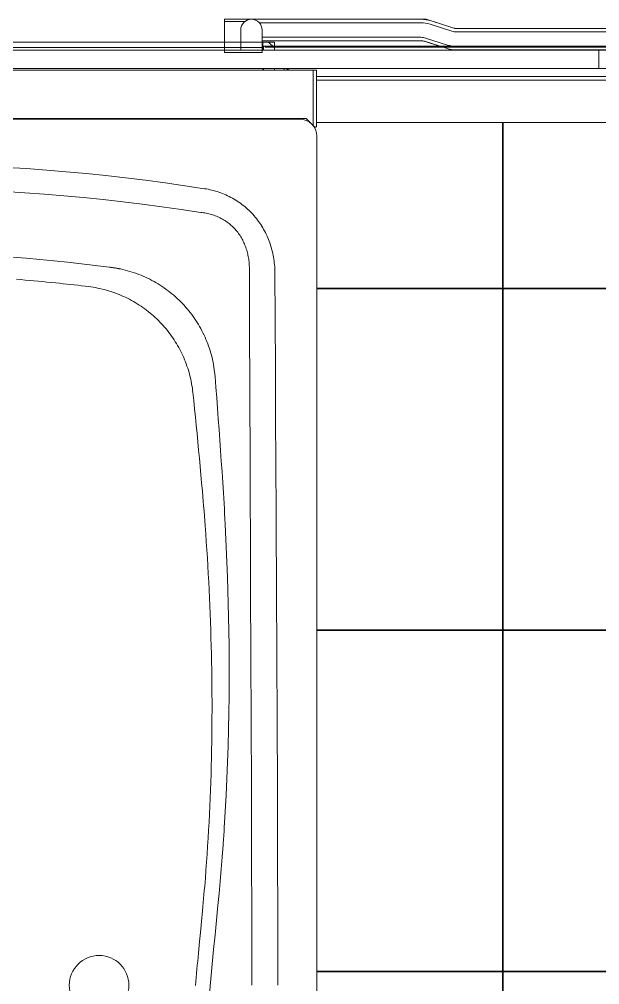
# Model space of a CAD drawing. Units: millimetres at full size, sheet at 1:50. Extents: x -18962 to 31470, y -20980 to 29837.
# Drawn here: x -17926 to -17420, y 21327 to 22170 of the extents above; entities that cross this region are included whole.
import ezdxf

# ---------------------------------------------------------------- set-up
doc = ezdxf.new("R2010")
doc.units = ezdxf.units.MM
doc.header["$LTSCALE"] = 50
doc.linetypes.add('DASHED1', pattern=[1.8, 1.2, -0.6])
for name, color, linetype, lineweight in [('0-0', 4, 'DASHED1', 9), ('0-1', 6, 'Continuous', 9), ('0-2', 6, 'Continuous', 9), ('0-6', 6, 'Continuous', 9), ('6-1', 1, 'Continuous', 35)]:
    doc.layers.add(name, color=color, linetype=linetype, lineweight=lineweight)

# ---------------------------------------------------------------- blocks, each defined once
blk = doc.blocks.new('UB(1)')
at = {"layer": '0-1'}
for p, q in [((-6430.3, 3684), (134.7, 3684)), ((3647.2, 3366.5), (-22.8, 3366.5)), ((-97.8, 3291.5), (-97.8, -4408.5))]:
    blk.add_line(p, q, dxfattribs=at)
for points in [[(-2832.8, 3761.5), (-700.1, 3761.5), (-575.1, 3801.5), (304.7, 3801.5), (304.7, 3657.3), (140.4, 3657.3), (140.4, 3708), (-560.5, 3708), (-685.5, 3668), (-2786.1, 3668)], [(3657.9, 3579), (-97.3, 3579), (-97.3, 3336.1)], [(-88.7, 3332.5), (-52.3, 3369), (3657.9, 3369), (3657.9, 3579)]]:
    blk.add_lwpolyline(points, dxfattribs=at)
blk.add_lwpolyline([(3747.2, 3586.5), (-6412.8, 3586.5), (-6412.8, 3666.5), (3747.2, 3666.5)], close=True, dxfattribs=at)
for centre, radius, start, end in [((-22.8, 3291.5), 75, 90, 180), ((-92.3, 3336.1), 5, 180, 315)]:
    blk.add_arc(centre, radius, start, end, dxfattribs=at)
at = {"layer": '0-2'}
for p, q in [((-596.9, 3794.5), (-692.2, 3764)), ((179.7, 3801.5), (-552.2, 3801.5)), ((179.7, 3801.5), (179.7, 3800.9)), ((304.7, 3792.3), (215.1, 3792.3)), ((304.7, 3666.5), (304.7, 3792.3)), ((-708.4, 3761.5), (-2832.8, 3761.5)), ((-592.4, 3780.2), (-687.6, 3749.8)), ((152.9, 3786.5), (-552.2, 3786.5)), ((140.4, 3754.8), (140.4, 3666.5)), ((233.9, 3754.8), (233.9, 3666.5)), ((-708.4, 3746.5), (-2832.8, 3746.5)), ((-573, 3719.8), (-668.3, 3689.3)), ((140.4, 3723), (-552.2, 3723)), ((140.4, 3708), (-552.2, 3708)), ((-6412.8, 3666.5), (3747.2, 3666.5)), ((-708.4, 3683), (-2797.5, 3683)), ((-708.4, 3668), (-2786.1, 3668)), ((-1329.1, 3666.5), (3665.9, 3666.5)), ((-1329.1, 3586.5), (-1329.1, 3666.5)), ((-568.4, 3705.5), (-663.7, 3675)), ((3747.2, 3586.5), (-3205.3, 3586.5)), ((3665.9, 3586.5), (-1329.1, 3586.5)), ((-97.3, 3579), (-97.3, 3336.1)), ((3657.9, 3579), (-97.3, 3579)), ((-82.3, 3339), (-82.3, 3579)), ((-97.3, 3369), (-97.3, 3336.1)), ((-52.3, 3369), (-88.7, 3332.5))]:
    blk.add_line(p, q, dxfattribs=at)
for points in [[(3657.9, 3369), (3657.9, 3579), (-97.3, 3579), (-97.3, 3336.1)], [(3657.9, 3579), (3657.9, 3369), (-53.2, 3369)], [(-88.7, 3332.5), (-52.3, 3369), (3657.9, 3369)]]:
    blk.add_lwpolyline(points, dxfattribs=at)
for centre, radius, start, end in [((-552.2, 3654.8), 146.8, 90, 107.7447), ((187.2, 3754.8), 46.8, 0, 180), ((-708.4, 3814.8), 53.2, 270, 287.7447), ((-708.4, 3814.8), 68.2, 270, 287.7447), ((-552.2, 3654.8), 131.8, 90, 107.7447), ((-552.2, 3654.8), 68.2, 90, 107.7447), ((-552.2, 3654.8), 53.2, 90, 107.7447), ((-708.4, 3814.8), 131.8, 270, 287.7447), ((-708.4, 3814.8), 146.8, 270, 287.7447), ((-92.3, 3336.1), 5, 180, 315), ((-92.3, 3336.1), 5, 180, 315)]:
    blk.add_arc(centre, radius, start, end, dxfattribs=at)
at = {"layer": '0-6'}
for p, q in [((-6430.3, 3684), (134.7, 3684)), ((-6400.8, 3684), (134.7, 3684)), ((-6400.8, 3679.5), (127.2, 3679.5)), ((87.2, 3676.5), (112.2, 3701.5)), ((87.2, 3701.5), (3782.2, 3701.5)), ((87.2, 3666.5), (87.2, 3701.5)), ((87.2, 3676.5), (87.2, 3666.5)), ((112.2, 3701.5), (137.2, 3701.5)), ((127.2, 3684), (127.2, 3679.5)), ((134.7, 3684), (134.7, 3666.5)), ((134.7, 3684), (134.7, 3666.5)), ((157.2, 3701.5), (137.2, 3701.5)), ((137.2, 3701.5), (137.2, 3666.5)), ((3734.7, 3701.5), (137.2, 3701.5)), ((3734.7, 3679), (137.2, 3679)), ((-2757.8, 3586.5), (17.2, 3586.5)), ((44.7, 3586.5), (44.7, 3579)), ((87.2, 3586.5), (87.2, 3579)), ((87.2, 3579), (87.2, 3586.5)), ((134.7, 3586.5), (134.7, 3579)), ((134.7, 3586.5), (134.7, 3579)), ((137.2, 3586.5), (137.2, 3579)), ((-2790, 3551.5), (-97.3, 3551.5)), ((-2812.8, 3536.5), (-97.3, 3536.5)), ((-2645.3, 3351.5), (-97.3, 3351.5)), ((-69.8, 3351.5), (-67.8, 3351.5)), ((3647.2, 3366.5), (-22.8, 3366.5)), ((-22.8, 3366.5), (3647.2, 3366.5)), ((42.2, 3369), (42.2, 3366.5)), ((44.7, 3369), (44.7, 3366.5)), ((87.2, 3369), (87.2, 3366.5)), ((87.2, 3366.5), (87.2, 3369)), ((134.7, 3369), (134.7, 3366.5)), ((134.7, 3369), (134.7, 3366.5)), ((137.2, 3369), (137.2, 3366.5)), ((143, 3369), (143, 3366.5)), ((822.8, 3119.4), (736.4, 3109.7)), ((909.2, 3128.3), (822.8, 3119.4)), ((995.8, 3136.3), (909.2, 3128.3)), ((1082.4, 3143.5), (995.8, 3136.3)), ((1169.2, 3149.9), (1082.4, 3143.5)), ((1256, 3155.4), (1169.2, 3149.9)), ((477.9, 3075.6), (391.9, 3062.5)), ((564, 3087.8), (477.9, 3075.6)), ((650.1, 3099.2), (564, 3087.8)), ((736.4, 3109.7), (650.1, 3099.2)), ((298.8, 3035.3), (291.5, 3032)), ((306.3, 3038.5), (298.8, 3035.3)), ((313.8, 3041.6), (306.3, 3038.5)), ((321.3, 3044.4), (313.8, 3041.6)), ((329, 3047.1), (321.3, 3044.4)), ((336.6, 3049.6), (329, 3047.1)), ((344.3, 3052), (336.6, 3049.6)), ((352.1, 3054.2), (344.3, 3052)), ((360, 3056.2), (352.1, 3054.2)), ((367.8, 3058), (360, 3056.2)), ((375.8, 3059.7), (367.8, 3058)), ((383.8, 3061.2), (375.8, 3059.7)), ((391.9, 3062.5), (383.8, 3061.2)), ((1005.4, 3031.2), (1091, 3038.3)), ((1091, 3038.3), (1176.7, 3044.5)), ((1176.7, 3044.5), (1262.5, 3049.9)), ((229.1, 2994.2), (222.7, 2989.3)), ((235.5, 2999), (229.1, 2994.2)), ((242.1, 3003.7), (235.5, 2999)), ((248.9, 3008.2), (242.1, 3003.7)), ((255.7, 3012.5), (248.9, 3008.2)), ((262.6, 3016.7), (255.7, 3012.5)), ((269.7, 3020.8), (262.6, 3016.7)), ((276.9, 3024.7), (269.7, 3020.8)), ((284.1, 3028.4), (276.9, 3024.7)), ((291.5, 3032), (284.1, 3028.4)), ((578.6, 2983.6), (663.8, 2994.8)), ((663.8, 2994.8), (749, 3005.1)), ((749, 3005.1), (834.4, 3014.7)), ((834.4, 3014.7), (919.8, 3023.4)), ((919.8, 3023.4), (1005.4, 3031.2)), ((181.3, 2950.6), (175.8, 2944.5)), ((186.8, 2956.6), (181.3, 2950.6)), ((192.5, 2962.4), (186.8, 2956.6)), ((198.3, 2968.1), (192.5, 2962.4)), ((204.2, 2973.6), (198.3, 2968.1)), ((210.3, 2979), (204.2, 2973.6)), ((216.4, 2984.2), (210.3, 2979)), ((222.7, 2989.3), (216.4, 2984.2)), ((356.7, 2948.4), (362.3, 2950.1)), ((362.3, 2950.1), (368, 2951.7)), ((368, 2951.7), (373.7, 2953.1)), ((373.7, 2953.1), (379.5, 2954.4)), ((379.5, 2954.4), (385.3, 2955.6)), ((385.3, 2955.6), (391.1, 2956.6)), ((391.1, 2956.6), (396.9, 2957.4)), ((396.9, 2957.4), (402.7, 2958.2)), ((402.7, 2958.2), (408.6, 2958.8)), ((408.5, 2958.8), (493.5, 2971.6)), ((408.6, 2958.8), (408.5, 2958.8)), ((493.5, 2971.6), (578.6, 2983.6)), ((151, 2912.4), (146.5, 2905.7)), ((155.7, 2919), (151, 2912.4)), ((160.5, 2925.6), (155.7, 2919)), ((165.4, 2932), (160.5, 2925.6)), ((170.6, 2938.3), (165.4, 2932)), ((175.8, 2944.5), (170.6, 2938.3)), ((279.6, 2906.2), (284.2, 2909.9)), ((284.2, 2909.9), (288.8, 2913.5)), ((288.8, 2913.5), (293.6, 2917)), ((293.6, 2917), (298.4, 2920.4)), ((298.4, 2920.4), (303.4, 2923.7)), ((303.4, 2923.7), (308.5, 2926.8)), ((308.5, 2926.8), (313.6, 2929.8)), ((313.6, 2929.8), (318.8, 2932.6)), ((318.8, 2932.6), (324, 2935.3)), ((324, 2935.3), (329.3, 2937.8)), ((329.3, 2937.8), (334.6, 2940.2)), ((334.6, 2940.2), (340.1, 2942.5)), ((340.1, 2942.5), (345.5, 2944.6)), ((345.5, 2944.6), (351.1, 2946.6)), ((351.1, 2946.6), (356.7, 2948.4)), ((126.3, 2870.7), (122.7, 2863.4)), ((130.1, 2877.9), (126.3, 2870.7)), ((134, 2885), (130.1, 2877.9)), ((138, 2892), (134, 2885)), ((142.2, 2898.9), (138, 2892)), ((146.5, 2905.7), (142.2, 2898.9)), ((240.3, 2862.6), (243.7, 2867.4)), ((243.7, 2867.4), (247.3, 2872.2)), ((247.3, 2872.2), (250.9, 2876.8)), ((250.9, 2876.8), (254.7, 2881.4)), ((254.7, 2881.4), (258.6, 2885.8)), ((258.6, 2885.8), (262.6, 2890.1)), ((262.6, 2890.1), (266.7, 2894.3)), ((266.7, 2894.3), (270.9, 2898.4)), ((270.9, 2898.4), (275.2, 2902.3)), ((275.2, 2902.3), (279.6, 2906.2)), ((107.2, 2825.8), (104.6, 2818.1)), ((110, 2833.4), (107.2, 2825.8)), ((112.9, 2841), (110, 2833.4)), ((116, 2848.5), (112.9, 2841)), ((119.3, 2856), (116, 2848.5)), ((122.7, 2863.4), (119.3, 2856)), ((217.9, 2821.6), (220.2, 2826.9)), ((220.2, 2826.9), (222.7, 2832.2)), ((222.7, 2832.2), (225.3, 2837.4)), ((225.3, 2837.4), (228.1, 2842.6)), ((228.1, 2842.6), (230.9, 2847.7)), ((230.9, 2847.7), (233.9, 2852.7)), ((233.9, 2852.7), (237.1, 2857.7)), ((237.1, 2857.7), (240.3, 2862.6)), ((95.7, 2787), (93.9, 2779.1)), ((97.7, 2794.8), (95.7, 2787)), ((99.8, 2802.6), (97.7, 2794.8)), ((102.1, 2810.4), (99.8, 2802.6)), ((104.6, 2818.1), (102.1, 2810.4)), ((203.5, 2777.2), (204.9, 2782.8)), ((204.9, 2782.8), (206.4, 2788.4)), ((206.4, 2788.4), (208, 2794)), ((208, 2794), (209.7, 2799.6)), ((209.7, 2799.6), (211.6, 2805.2)), ((211.6, 2805.2), (213.5, 2810.7)), ((213.5, 2810.7), (215.6, 2816.2)), ((215.6, 2816.2), (217.9, 2821.6)), ((87.3, 2739.1), (86.5, 2731)), ((88.3, 2747.2), (87.3, 2739.1)), ((89.5, 2755.2), (88.3, 2747.2)), ((90.8, 2763.2), (89.5, 2755.2)), ((92.3, 2771.2), (90.8, 2763.2)), ((93.9, 2779.1), (92.3, 2771.2)), ((197.3, 2737.6), (197.8, 2743.3)), ((197.8, 2743.3), (198.5, 2748.9)), ((198.5, 2748.9), (199.3, 2754.6)), ((199.3, 2754.6), (200.2, 2760.3)), ((200.2, 2760.3), (201.2, 2765.9)), ((201.2, 2765.9), (202.3, 2771.6)), ((202.3, 2771.6), (203.5, 2777.2)), ((929.4, 2735.2), (989.7, 2741.9)), ((989.7, 2741.9), (1050.2, 2748.1)), ((1050.2, 2748.1), (1110.7, 2753.9)), ((1110.7, 2753.9), (1171.2, 2759.1)), ((1171.2, 2759.1), (1231.8, 2763.8)), ((84.8, 2698.3), (83.6, 2488.5)), ((84.9, 2706.5), (84.8, 2698.3)), ((85.3, 2714.7), (84.9, 2706.5)), ((85.8, 2722.8), (85.3, 2714.7)), ((86.5, 2731), (85.8, 2722.8)), ((195.7, 2547.4), (196.3, 2697.2)), ((196, 2709), (196.1, 2714.7)), ((196.1, 2703.3), (196, 2709)), ((196.1, 2714.7), (196.2, 2720.5)), ((196.2, 2697.5), (196.1, 2703.3)), ((196.2, 2720.5), (196.5, 2726.2)), ((196.2, 2697.4), (196.2, 2697.5)), ((196.2, 2697.4), (196.3, 2697.2)), ((196.5, 2726.2), (196.8, 2731.9)), ((196.8, 2731.9), (197.3, 2737.6)), ((708.2, 2698.7), (698.3, 2695.4)), ((718.2, 2701.8), (708.2, 2698.7)), ((728.3, 2704.6), (718.2, 2701.8)), ((738.4, 2707.3), (728.3, 2704.6)), ((748.6, 2709.8), (738.4, 2707.3)), ((758.8, 2712.1), (748.6, 2709.8)), ((761.4, 2712.6), (758.8, 2712.1)), ((764, 2713.2), (761.4, 2712.6)), ((766.7, 2713.7), (764, 2713.2)), ((769.3, 2714.2), (766.7, 2713.7)), ((771.9, 2714.7), (769.3, 2714.2)), ((774.5, 2715.2), (771.9, 2714.7)), ((777.2, 2715.6), (774.5, 2715.2)), ((779.8, 2716.1), (777.2, 2715.6)), ((782.4, 2716.5), (779.8, 2716.1)), ((785.1, 2717), (782.4, 2716.5)), ((787.7, 2717.4), (785.1, 2717)), ((790.4, 2717.8), (787.7, 2717.4)), ((793, 2718.2), (790.4, 2717.8)), ((795.7, 2718.6), (793, 2718.2)), ((798.3, 2718.9), (795.7, 2718.6)), ((801, 2719.3), (798.3, 2718.9)), ((803.6, 2719.6), (801, 2719.3)), ((806.3, 2720), (803.6, 2719.6)), ((808.9, 2720.3), (806.3, 2720)), ((808.9, 2720.3), (869.1, 2728)), ((869.1, 2728), (929.4, 2735.2)), ((612.3, 2657.1), (603.2, 2651.9)), ((621.5, 2662.1), (612.3, 2657.1)), ((630.8, 2667), (621.5, 2662.1)), ((640.2, 2671.6), (630.8, 2667)), ((649.7, 2676), (640.2, 2671.6)), ((659.2, 2680.3), (649.7, 2676)), ((668.9, 2684.4), (659.2, 2680.3)), ((678.6, 2688.2), (668.9, 2684.4)), ((688.4, 2691.9), (678.6, 2688.2)), ((698.3, 2695.4), (688.4, 2691.9)), ((1079.7, 2655.2), (1060.7, 2653.3)), ((1098.7, 2657), (1079.7, 2655.2)), ((1117.7, 2658.8), (1098.7, 2657)), ((1136.7, 2660.6), (1117.7, 2658.8)), ((1155.7, 2662.3), (1136.7, 2660.6)), ((1174.7, 2663.9), (1155.7, 2662.3)), ((1193.7, 2665.5), (1174.7, 2663.9)), ((1212.7, 2667.1), (1193.7, 2665.5)), ((551, 2617.1), (542.7, 2610.7)), ((559.4, 2623.3), (551, 2617.1)), ((567.9, 2629.4), (559.4, 2623.3)), ((576.6, 2635.3), (567.9, 2629.4)), ((585.4, 2641), (576.6, 2635.3)), ((594.2, 2646.6), (585.4, 2641)), ((603.2, 2651.9), (594.2, 2646.6)), ((801.5, 2613.9), (792.2, 2610.8)), ((810.9, 2616.8), (801.5, 2613.9)), ((820.4, 2619.6), (810.9, 2616.8)), ((829.8, 2622.1), (820.4, 2619.6)), ((839.4, 2624.5), (829.8, 2622.1)), ((849, 2626.7), (839.4, 2624.5)), ((858.6, 2628.8), (849, 2626.7)), ((868.3, 2630.6), (858.6, 2628.8)), ((878, 2632.3), (868.3, 2630.6)), ((887.7, 2633.8), (878, 2632.3)), ((897.4, 2635.1), (887.7, 2633.8)), ((913.4, 2637), (897.4, 2635.1)), ((929.5, 2638.9), (913.4, 2637)), ((945.5, 2640.8), (929.5, 2638.9)), ((961.5, 2642.7), (945.5, 2640.8)), ((977.6, 2644.5), (961.5, 2642.7)), ((993.6, 2646.2), (977.6, 2644.5)), ((1009.6, 2648), (993.6, 2646.2)), ((1025.7, 2649.7), (1009.6, 2648)), ((1041.7, 2651.4), (1025.7, 2649.7)), ((1060.7, 2653.3), (1041.7, 2651.4)), ((503.3, 2576.2), (495.9, 2568.9)), ((510.9, 2583.4), (503.3, 2576.2)), ((518.7, 2590.5), (510.9, 2583.4)), ((526.6, 2597.4), (518.7, 2590.5)), ((534.6, 2604.1), (526.6, 2597.4)), ((542.7, 2610.7), (534.6, 2604.1)), ((702.6, 2570.3), (694.1, 2565.3)), ((711.2, 2575.1), (702.6, 2570.3)), ((719.9, 2579.7), (711.2, 2575.1)), ((728.7, 2584.2), (719.9, 2579.7)), ((737.5, 2588.5), (728.7, 2584.2)), ((746.5, 2592.6), (737.5, 2588.5)), ((755.5, 2596.6), (746.5, 2592.6)), ((764.5, 2600.4), (755.5, 2596.6)), ((773.7, 2604), (764.5, 2600.4)), ((782.9, 2607.5), (773.7, 2604)), ((792.2, 2610.8), (782.9, 2607.5)), ((195, 2397.6), (195.7, 2547.4)), ((460.9, 2529.9), (454.4, 2521.7)), ((467.6, 2538), (460.9, 2529.9)), ((474.5, 2545.9), (467.6, 2538)), ((481.4, 2553.7), (474.5, 2545.9)), ((488.6, 2561.4), (481.4, 2553.7)), ((495.9, 2568.9), (488.6, 2561.4)), ((645.2, 2532.2), (637.5, 2526.2)), ((653.1, 2538.1), (645.2, 2532.2)), ((661.1, 2543.9), (653.1, 2538.1)), ((669.2, 2549.5), (661.1, 2543.9)), ((677.4, 2554.9), (669.2, 2549.5)), ((685.7, 2560.2), (677.4, 2554.9)), ((694.1, 2565.3), (685.7, 2560.2)), ((83.6, 2488.5), (82.5, 2278.6)), ((430.1, 2487.7), (424.4, 2478.9)), ((435.9, 2496.4), (430.1, 2487.7)), ((441.9, 2505), (435.9, 2496.4)), ((448.1, 2513.4), (441.9, 2505)), ((454.4, 2521.7), (448.1, 2513.4)), ((593.3, 2487), (586.4, 2480)), ((600.4, 2493.9), (593.3, 2487)), ((607.5, 2500.6), (600.4, 2493.9)), ((614.8, 2507.2), (607.5, 2500.6)), ((622.3, 2513.7), (614.8, 2507.2)), ((629.8, 2520), (622.3, 2513.7)), ((637.5, 2526.2), (629.8, 2520)), ((408.5, 2451.8), (403.6, 2442.6)), ((413.6, 2460.9), (408.5, 2451.8)), ((418.9, 2470), (413.6, 2460.9)), ((424.4, 2478.9), (418.9, 2470)), ((560.1, 2450.7), (553.9, 2443)), ((566.5, 2458.2), (560.1, 2450.7)), ((573, 2465.6), (566.5, 2458.2)), ((579.6, 2472.8), (573, 2465.6)), ((586.4, 2480), (579.6, 2472.8)), ((385.7, 2404.7), (381.7, 2395)), ((389.9, 2414.3), (385.7, 2404.7)), ((394.2, 2423.8), (389.9, 2414.3)), ((398.8, 2433.2), (394.2, 2423.8)), ((403.6, 2442.6), (398.8, 2433.2)), ((525, 2403.2), (519.7, 2394.9)), ((530.5, 2411.4), (525, 2403.2)), ((536.1, 2419.4), (530.5, 2411.4)), ((541.9, 2427.4), (536.1, 2419.4)), ((547.8, 2435.3), (541.9, 2427.4)), ((553.9, 2443), (547.8, 2435.3)), ((194.4, 2247.8), (195, 2397.6)), ((370.9, 2365.5), (367.7, 2355.6)), ((374.3, 2375.4), (370.9, 2365.5)), ((377.9, 2385.3), (374.3, 2375.4)), ((381.7, 2395), (377.9, 2385.3)), ((500, 2360.8), (495.5, 2352)), ((504.7, 2369.5), (500, 2360.8)), ((509.5, 2378), (504.7, 2369.5)), ((514.5, 2386.5), (509.5, 2378)), ((519.7, 2394.9), (514.5, 2386.5)), ((359.3, 2325.3), (357, 2315.1)), ((361.9, 2335.4), (359.3, 2325.3)), ((364.7, 2345.5), (361.9, 2335.4)), ((367.7, 2355.6), (364.7, 2345.5)), ((482.9, 2325.3), (479.1, 2316.2)), ((487, 2334.3), (482.9, 2325.3)), ((491.1, 2343.2), (487, 2334.3)), ((495.5, 2352), (491.1, 2343.2)), ((82.5, 2278.6), (81.5, 2068.8)), ((351, 2284.3), (349.4, 2273.9)), ((352.8, 2294.6), (351, 2284.3)), ((354.8, 2304.9), (352.8, 2294.6)), ((357, 2315.1), (354.8, 2304.9)), ((465.5, 2279.3), (462.5, 2269.9)), ((468.6, 2288.6), (465.5, 2279.3)), ((471.9, 2297.9), (468.6, 2288.6)), ((475.4, 2307.1), (471.9, 2297.9)), ((479.1, 2316.2), (475.4, 2307.1)), ((193.8, 2098), (194.4, 2247.8)), ((342.3, 2196.6), (346, 2242.7)), ((346.9, 2253.1), (346, 2242.7)), ((348.1, 2263.5), (346.9, 2253.1)), ((349.4, 2273.9), (348.1, 2263.5)), ((454.6, 2241.4), (452.4, 2231.8)), ((457.1, 2251), (454.6, 2241.4)), ((459.7, 2260.5), (457.1, 2251)), ((462.5, 2269.9), (459.7, 2260.5)), ((338.7, 2150.4), (342.3, 2196.6)), ((445.1, 2193.1), (443.8, 2183.4)), ((446.7, 2202.9), (445.1, 2193.1)), ((448.4, 2212.5), (446.7, 2202.9)), ((450.3, 2222.2), (448.4, 2212.5)), ((452.4, 2231.8), (450.3, 2222.2)), ((335.2, 2104.3), (338.7, 2150.4)), ((442.6, 2173.6), (438.9, 2137.7)), ((443.8, 2183.4), (442.6, 2173.6)), ((438.9, 2137.7), (435.3, 2101.8)), ((81.5, 2068.8), (80.5, 1858.9)), ((193.2, 1948.2), (193.8, 2098)), ((331.8, 2058.1), (335.2, 2104.3)), ((431.7, 2065.9), (428.2, 2030)), ((435.3, 2101.8), (431.7, 2065.9)), ((328.4, 2012), (331.8, 2058.1)), ((428.2, 2030), (424.7, 1994.1)), ((325.1, 1965.8), (328.4, 2012)), ((424.7, 1994.1), (421.2, 1958.1)), ((192.6, 1798.4), (193.2, 1948.2)), ((321.9, 1919.6), (325.1, 1965.8)), ((421.2, 1958.1), (417.8, 1922.2)), ((318.8, 1873.5), (321.9, 1919.6)), ((417.8, 1922.2), (414.4, 1886.2)), ((80.5, 1858.9), (79.5, 1649.1)), ((315.7, 1827.3), (318.8, 1873.5)), ((414.4, 1886.2), (411.1, 1850.3)), ((312.7, 1781.1), (315.7, 1827.3)), ((407.8, 1814.3), (404.6, 1778.4)), ((411.1, 1850.3), (407.8, 1814.3)), ((192.1, 1648.6), (192.6, 1798.4)), ((309.7, 1734.9), (312.7, 1781.1)), ((404.6, 1778.4), (401.4, 1742.4)), ((306.9, 1688.7), (309.7, 1734.9)), ((401.4, 1742.4), (399.6, 1720.9)), ((306.9, 1688.7), (305.5, 1666.2)), ((397.7, 1699.4), (396, 1677.9)), ((399.6, 1720.9), (397.7, 1699.4)), ((79.5, 1649.1), (79.3, 1599.1)), ((191.9, 1598.6), (192.1, 1648.6)), ((304.2, 1643.7), (302.9, 1621.2)), ((305.5, 1666.2), (304.2, 1643.7)), ((394.2, 1656.4), (392.5, 1634.9)), ((396, 1677.9), (394.2, 1656.4)), ((302.9, 1621.2), (301.7, 1598.6)), ((390.9, 1613.4), (389.2, 1591.9)), ((392.5, 1634.9), (390.9, 1613.4)), ((79.3, 1599.1), (78, 1311.6)), ((190.8, 1311.2), (191.9, 1598.6)), ((301.7, 1598.6), (291.3, 1367.7)), ((389.2, 1591.9), (386.7, 1557)), ((384.3, 1522.1), (381.9, 1487.2)), ((386.7, 1557), (384.3, 1522.1)), ((381.9, 1487.2), (379.7, 1452.3)), ((379.7, 1452.3), (377.6, 1417.4)), ((377.6, 1417.4), (375.6, 1382.5)), ((291.3, 1367.7), (285.3, 1136.5)), ((375.6, 1382.5), (373.7, 1347.6)), ((78, 1311.6), (76.6, 1024)), ((189.6, 1023.7), (190.8, 1311.2)), ((372, 1312.6), (370.3, 1277.7)), ((373.7, 1347.6), (372, 1312.6)), ((370.3, 1277.7), (368.8, 1242.8)), ((368.8, 1242.8), (367.4, 1207.8)), ((367.4, 1207.8), (366, 1172.9)), ((364.8, 1137.9), (363.8, 1102.9)), ((366, 1172.9), (364.8, 1137.9)), ((285.3, 1136.5), (284.3, 1064.2)), ((363.8, 1102.9), (362.8, 1068)), ((284.3, 1064.2), (283.9, 992)), ((362.8, 1068), (361.9, 1033)), ((76.6, 1024), (75.2, 736.5)), ((188.3, 736.3), (189.6, 1023.7)), ((361.9, 1033), (361.2, 998)), ((283.9, 992), (283.9, 919.8)), ((361.2, 998), (360.6, 963)), ((360.1, 928.1), (359.7, 893.1)), ((360.6, 963), (360.1, 928.1)), ((283.9, 919.8), (284.3, 847.6)), ((359.7, 893.1), (359.5, 858.1)), ((284.3, 847.6), (285.3, 775.4)), ((359.5, 858.1), (359.3, 823.1)), ((359.3, 823.1), (359.3, 788.1)), ((285.3, 775.4), (286.7, 703.4)), ((359.3, 788.1), (359.4, 753.1)), ((75.2, 736.5), (74, 449)), ((187.2, 448.8), (188.3, 736.3)), ((359.4, 753.1), (359.6, 718.1)), ((359.6, 718.1), (360, 683.2)), ((286.7, 703.4), (288.7, 631.4)), ((360, 683.2), (360.5, 648.2)), ((360.5, 648.2), (361.1, 613.2)), ((288.7, 631.4), (291.1, 559.6)), ((361.1, 613.2), (361.8, 578.2)), ((291.1, 559.6), (294, 487.9)), ((361.8, 578.2), (362.7, 543.2)), ((362.7, 543.2), (363.6, 508.2)), ((363.6, 508.2), (364.8, 473.3)), ((294, 487.9), (297.3, 416.4)), ((364.8, 473.3), (366, 438.3)), ((74, 449), (73.1, 161.5)), ((186.3, 161.4), (187.2, 448.8)), ((366, 438.3), (367.4, 403.3)), ((297.3, 416.4), (301.2, 345.1)), ((367.4, 403.3), (368.9, 368.4)), ((301.2, 345.1), (305.6, 274)), ((368.9, 368.4), (370.5, 333.4)), ((370.5, 333.4), (372.3, 298.5)), ((372.3, 298.5), (374.2, 263.5)), ((306.2, 264.6), (305.6, 274)), ((306.8, 255.3), (306.2, 264.6)), ((307.5, 245.9), (306.8, 255.3)), ((374.2, 263.5), (376.2, 228.6)), ((308.1, 236.5), (307.5, 245.9)), ((308.8, 227.1), (308.1, 236.5)), ((309.4, 217.8), (308.8, 227.1)), ((310.1, 208.4), (309.4, 217.8)), ((376.2, 228.6), (378.4, 193.7)), ((310.8, 199), (310.1, 208.4)), ((314.8, 145.9), (310.8, 199)), ((378.4, 193.7), (380.7, 158.7)), ((73.1, 161.5), (72.5, -126)), ((185.8, -126), (186.3, 161.4)), ((319.1, 92.8), (314.8, 145.9)), ((380.7, 158.7), (383.1, 123.8)), ((323.6, 39.9), (319.1, 92.8)), ((383.1, 123.8), (385.7, 88.9)), ((385.7, 88.9), (388.4, 54)), ((388.4, 54), (389.9, 36.3)), ((328.4, -12.9), (323.6, 39.9)), ((389.9, 36.3), (391.3, 18.5)), ((391.3, 18.5), (392.9, 0.7)), ((392.9, 0.7), (394.4, -17)), ((333.5, -65.6), (328.4, -12.9)), ((394.4, -17), (396, -34.8)), ((396, -34.8), (397.6, -52.6)), ((339.7, -129.6), (333.4, -65.5)), ((397.6, -52.6), (399.3, -70.3)), ((399.3, -70.3), (401, -88.1)), ((72.5, -126), (72.4, -413.5)), ((185.7, -413.5), (185.8, -126)), ((401, -88.1), (405.5, -135.7)), ((346, -193.6), (339.7, -129.6)), ((405.5, -135.7), (410, -183.3)), ((352.2, -257.5), (346, -193.6)), ((358.3, -321.2), (352.2, -257.5)), ((418.5, -273.7), (420.1, -291.2)), ((420.1, -291.2), (421.8, -308.8)), ((364.3, -385), (358.3, -321.2)), ((421.8, -308.8), (423.5, -326.3)), ((423.5, -326.3), (425.1, -343.8)), ((425.1, -343.8), (426.8, -361.3)), ((426.8, -361.3), (428.4, -378.9)), ((428.4, -378.9), (430, -396.4)), ((370.5, -451.4), (364.3, -385.1)), ((430, -396.4), (431.6, -414))]:
    blk.add_line(p, q, dxfattribs=at)
blk.add_lwpolyline([(410, -183.3), (413.7, -222.6), (418.5, -273.7)], dxfattribs=at)
blk.add_circle((852.2, -413.5), 130, dxfattribs=at)
for centre, radius, start, end in [((17.2, 3561.5), 25, 44.4309, 90), ((-22.8, 3291.5), 75, 90, 180), ((-22.8, 3291.5), 75, 90, 180)]:
    blk.add_arc(centre, radius, start, end, dxfattribs=at)
at = {"layer": '6-1'}
for p, q in [((-910.3, 3351.5), (-910.3, -4398.5)), ((-6332.8, 2626.5), (-97.8, 2626.5)), ((-6332.8, 1136.5), (-97.8, 1136.5)), ((-6332.8, -353.5), (-97.8, -353.5))]:
    blk.add_line(p, q, dxfattribs=at)

msp = doc.modelspace()

# ---------------------------------------------------------------- block references
at = {"layer": '0-0', "xscale": -0.2, "yscale": 0.2}
msp.add_blockref('UB(1)', (-17686.39, 21409.29), dxfattribs=at)

doc.saveas('drawing.dxf')
